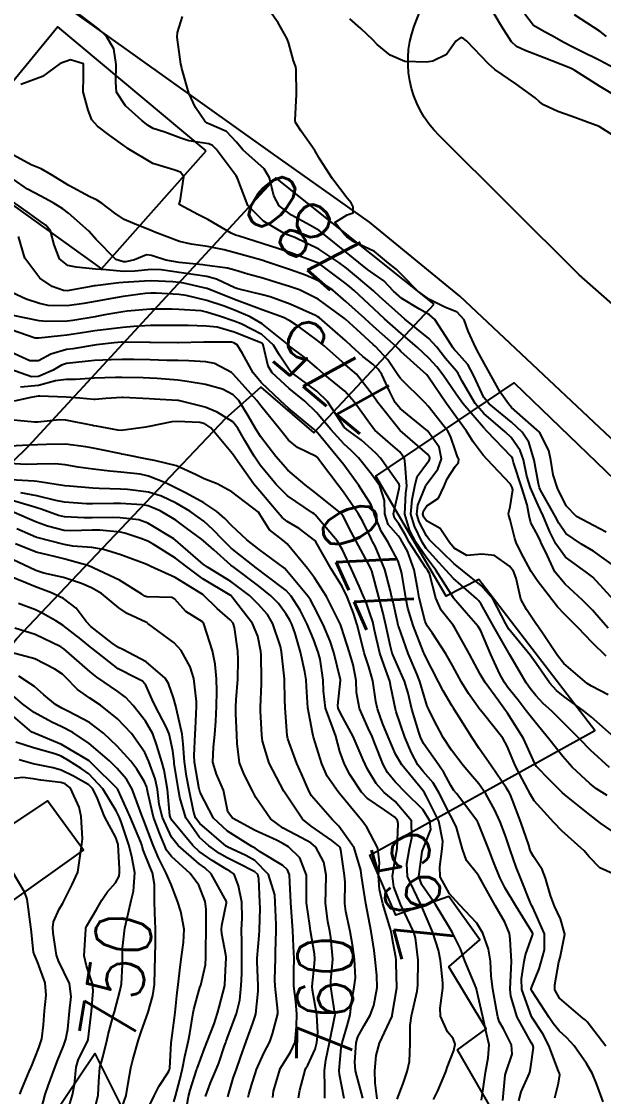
# Model space of a CAD drawing. Header units: metres. Extents: x 318500 to 325275, y 7408834 to 7428799.
# Drawn here: x 323693.2 to 323735, y 7419599.3 to 7419676.5 of the extents above; entities that cross this region are included whole.
import ezdxf
from ezdxf.enums import TextEntityAlignment as Align

# ---------------------------------------------------------------- set-up
doc = ezdxf.new("R2010")
doc.units = ezdxf.units.M
doc.header["$MEASUREMENT"] = 0
for name, color, linetype in [('Cotas', 45, 'Continuous'), ('Curvas de Nivel 1m', 11, 'Continuous'), ('Curvas de Nivel 5m', 15, 'Continuous'), ('Edificações', 30, 'Continuous'), ('Vias Primárias', 230, 'Continuous')]:
    doc.layers.add(name, color=color, linetype=linetype)
doc.styles.add('Style-STANDARD', font='STANDARD.shx')

msp = doc.modelspace()

# ---------------------------------------------------------------- linework, layer by layer
at = {"layer": 'Curvas de Nivel 1m', "flags": 128}
for points, elevation in [([(323735.792, 7419637.381), (323734.253, 7419638.471), (323733.394, 7419638.969), (323732.268, 7419639.754), (323731.776, 7419640.488), (323731.519, 7419640.991), (323730.468, 7419642.847), (323730.391, 7419643.009), (323730.314, 7419643.307), (323729.997, 7419645.015), (323729.631, 7419646.299), (323729.15, 7419647.028), (323728.37, 7419647.737), (323726.764, 7419649.056), (323726.397, 7419649.512), (323725.678, 7419651.071), (323725.234, 7419651.884), (323724.437, 7419652.772), (323724.282, 7419652.936), (323724.16, 7419653.094), (323723.658, 7419653.896), (323722.877, 7419655.114), (323722.475, 7419655.445), (323721.768, 7419655.839), (323720.492, 7419656.606), (323719.899, 7419657.149), (323719.218, 7419657.871), (323718.512, 7419658.353), (323718.026, 7419658.688), (323717.423, 7419659.186), (323716.531, 7419659.907), (323714.927, 7419661.216), (323714.554, 7419661.505), (323713.905, 7419661.884), (323712.57, 7419662.602), (323711.693, 7419663.263), (323711.302, 7419663.984), (323711.001, 7419665.274), (323710.61, 7419665.924), (323709.071, 7419667.296), (323708.635, 7419667.827), (323707.922, 7419668.59), (323706.648, 7419669.159), (323706.519, 7419669.202), (323706.351, 7419669.334), (323705.68, 7419670.33), (323705.209, 7419671.352), (323704.706, 7419673.121), (323704.648, 7419673.361), (323704.633, 7419673.439), (323704.373, 7419675.364), (323704.387, 7419675.712), (323704.752, 7419676.847)], 781), ([(323735.165, 7419639.842), (323734.273, 7419640.307), (323733.05, 7419640.972), (323732.291, 7419641.726), (323731.667, 7419642.99), (323731.375, 7419643.944), (323731.204, 7419644.997), (323731.056, 7419645.708), (323730.382, 7419647.01), (323730.36, 7419647.035), (323730.197, 7419647.178), (323728.386, 7419648.799), (323728.152, 7419649.042), (323727.563, 7419649.888), (323726.907, 7419651.055), (323726.429, 7419651.927), (323726.038, 7419652.668), (323725.817, 7419653.069), (323725.275, 7419654.26), (323724.968, 7419655.083), (323724.478, 7419655.633), (323723.593, 7419655.993), (323722.491, 7419656.539), (323721.644, 7419657.129), (323720.512, 7419658.32), (323720.088, 7419658.719), (323719.534, 7419659.155), (323718.532, 7419659.992), (323717.049, 7419660.686), (323716.548, 7419661.038), (323716.375, 7419661.202), (323715.694, 7419662.078), (323716.571, 7419662.63), (323716.996, 7419662.771), (323717.015, 7419663.193), (323716.862, 7419663.475), (323716.586, 7419663.822), (323715.53, 7419665.211), (323714.621, 7419666.623), (323714.245, 7419667.226), (323713.263, 7419668.629), (323712.871, 7419669.247), (323712.83, 7419669.416), (323712.93, 7419671.246), (323712.919, 7419673.035), (323712.882, 7419673.247), (323712.833, 7419673.369), (323712.714, 7419673.667), (323712.389, 7419674.917), (323712.27, 7419675.257), (323711.61, 7419676.404), (323711.005, 7419677.276)], 782), ([(323736.197, 7419670.937), (323734.693, 7419671.848), (323732.928, 7419672.978), (323732.712, 7419673.102), (323732.5, 7419673.196), (323730.723, 7419673.9), (323729.354, 7419674.408), (323728.735, 7419674.698), (323728.363, 7419675.044), (323727.646, 7419676.156), (323727.141, 7419677.056)], 784), ([(323735.206, 7419675.415), (323734.748, 7419675.777), (323732.909, 7419676.979)], 786), ([(323736.642, 7419667.718), (323734.66, 7419668.96), (323732.667, 7419669.707), (323731.702, 7419670.026), (323730.675, 7419670.511), (323730.394, 7419670.731), (323730.068, 7419671.019), (323728.695, 7419672.02), (323727.175, 7419673.055), (323726.716, 7419673.46), (323725.171, 7419675.084), (323724.932, 7419675.278), (323724.743, 7419675.342), (323724.377, 7419675.095), (323723.703, 7419674.127), (323722.718, 7419673.647), (323722.267, 7419673.574), (323720.717, 7419673.625), (323719.653, 7419674.086), (323718.735, 7419674.841), (323718.42, 7419675.175), (323717.565, 7419676.005), (323716.755, 7419676.686)], 783), ([(323735.306, 7419632.943), (323734.779, 7419633.544), (323734.193, 7419634.25), (323733.475, 7419634.967), (323732.217, 7419636.093), (323731.494, 7419636.991), (323730.807, 7419638.447), (323730.535, 7419639.006), (323730.447, 7419639.193), (323730.266, 7419639.59), (323729.761, 7419640.504), (323729.641, 7419641.02), (323729.509, 7419641.804), (323729.119, 7419643.028), (323728.523, 7419644.851), (323728.476, 7419645.038), (323728.442, 7419645.139), (323728.342, 7419645.275), (323726.631, 7419647.057), (323726.364, 7419647.341), (323724.877, 7419649.083), (323724.4, 7419649.751), (323723.478, 7419651.104), (323723.01, 7419651.696), (323722.432, 7419652.341), (323721.591, 7419653.128), (323720.455, 7419654.107), (323719.258, 7419655.158), (323718.481, 7419655.877), (323717.069, 7419657.191), (323716.763, 7419657.456), (323716.505, 7419657.666), (323714.772, 7419658.963), (323714.519, 7419659.144), (323714.466, 7419659.168), (323714.324, 7419659.223), (323712.529, 7419659.879), (323711.604, 7419660.193), (323710.539, 7419660.538), (323708.741, 7419661.104), (323708.548, 7419661.166), (323708.243, 7419661.305), (323706.564, 7419662.283), (323705.861, 7419662.632), (323704.57, 7419663.334), (323704.542, 7419663.36), (323704.519, 7419663.413), (323704.574, 7419663.597), (323704.844, 7419665.356), (323704.605, 7419665.675), (323704.13, 7419665.842), (323702.614, 7419666.303), (323700.779, 7419667.408), (323700.694, 7419667.472), (323700.631, 7419667.516), (323699.523, 7419668.311), (323698.645, 7419668.989), (323698.242, 7419669.444), (323697.977, 7419670.13), (323697.623, 7419671.451), (323697.639, 7419672.507), (323697.641, 7419673.451), (323696.713, 7419673.753), (323695.968, 7419673.471), (323694.696, 7419672.539), (323693.148, 7419671.974)], 779), ([(323735.17, 7419630.945), (323734.164, 7419631.907), (323733.152, 7419632.97), (323732.19, 7419633.96), (323731.689, 7419634.482), (323731.27, 7419634.994), (323730.22, 7419636.364), (323729.794, 7419637.017), (323729.238, 7419638.032), (323728.744, 7419639.033), (323728.615, 7419639.386), (323728.277, 7419640.721), (323728.184, 7419641.041), (323728.153, 7419641.17), (323728.289, 7419641.661), (323728.46, 7419642.885), (323728.429, 7419643.038), (323728.313, 7419643.272), (323726.624, 7419645.057), (323726.343, 7419645.358), (323725.614, 7419646.333), (323725.141, 7419647.078), (323724.376, 7419648.152), (323723.677, 7419649.101), (323722.418, 7419650.963), (323722.285, 7419651.121), (323720.437, 7419652.798), (323720.274, 7419652.978), (323720.118, 7419653.145), (323718.462, 7419654.61), (323717.832, 7419655.18), (323716.488, 7419656.409), (323715.536, 7419657.21), (323714.507, 7419657.886), (323713.575, 7419658.298), (323712.514, 7419658.674), (323712.084, 7419658.825), (323710.712, 7419659.277), (323710.521, 7419659.342), (323710.439, 7419659.364), (323708.529, 7419659.891), (323707.735, 7419660.109), (323706.535, 7419660.352), (323705.365, 7419660.52), (323704.54, 7419660.711), (323702.772, 7419661.378), (323702.551, 7419661.481), (323701.175, 7419662.02), (323700.559, 7419662.284), (323699.883, 7419662.74), (323698.971, 7419663.434), (323698.574, 7419663.691), (323698.103, 7419663.919), (323696.589, 7419664.714), (323695.341, 7419665.479), (323694.606, 7419665.918), (323693.892, 7419666.22), (323692.621, 7419666.91)], 778), ([(323735.328, 7419628.157), (323734.118, 7419628.78), (323733.819, 7419628.963), (323732.142, 7419630.418), (323731.672, 7419630.987), (323730.62, 7419632.556), (323730.322, 7419633.008), (323730.261, 7419633.089), (323730.182, 7419633.204), (323729.458, 7419634.286), (323729.039, 7419635.027), (323728.715, 7419636.54), (323728.508, 7419637.036), (323728.235, 7419637.387), (323727.144, 7419638.154), (323726.248, 7419638.259), (323725.162, 7419638.161), (323724.254, 7419638.68), (323723.912, 7419639.095), (323723.258, 7419640.093), (323722.275, 7419640.661), (323722.077, 7419640.921), (323722.017, 7419641.123), (323722.045, 7419641.361), (323722.289, 7419641.717), (323723.124, 7419642.281), (323723.519, 7419643.102), (323723.758, 7419643.659), (323724.332, 7419644.544), (323724.577, 7419644.846), (323724.582, 7419645.086), (323724.507, 7419645.253), (323724.346, 7419645.677), (323723.995, 7419646.734), (323723.799, 7419647.098), (323722.387, 7419648.891), (323722.178, 7419649.122), (323720.416, 7419650.868), (323720.223, 7419651.143), (323719.495, 7419652.219), (323718.601, 7419653.168), (323718.442, 7419653.317), (323717.263, 7419654.382), (323716.468, 7419655.095), (323716.348, 7419655.201), (323714.49, 7419656.574), (323713.14, 7419657.24), (323712.658, 7419657.404), (323712.502, 7419657.453), (323711.126, 7419657.89), (323710.508, 7419658.076), (323709.453, 7419658.348), (323708.513, 7419658.64), (323707.986, 7419658.779), (323706.517, 7419658.991), (323706.203, 7419659.02), (323704.518, 7419659.186), (323703.556, 7419659.37), (323702.525, 7419659.709), (323702.172, 7419659.739), (323701.296, 7419659.398), (323700.67, 7419659.255), (323700.518, 7419659.256), (323699.967, 7419659.418), (323698.541, 7419660.859), (323698.024, 7419661.445), (323696.563, 7419662.75), (323696.15, 7419663.05), (323695.455, 7419663.477), (323694.577, 7419663.959), (323693.618, 7419664.471), (323692.595, 7419665.168)], 777), ([(323735.957, 7419624.932), (323734.094, 7419626.571), (323733.613, 7419626.965), (323732.111, 7419628.071), (323731.608, 7419628.481), (323731.138, 7419628.995), (323730.141, 7419630.416), (323729.705, 7419631.017), (323728.178, 7419632.883), (323728.076, 7419633.041), (323727.964, 7419633.26), (323727.027, 7419635.052), (323726.214, 7419635.996), (323724.857, 7419637.081), (323724.237, 7419637.578), (323722.646, 7419639.114), (323722.453, 7419639.308), (323722.264, 7419639.569), (323721.738, 7419640.589), (323721.577, 7419641.127), (323721.649, 7419641.767), (323722.191, 7419643.121), (323722.229, 7419643.203), (323722.313, 7419643.337), (323723.087, 7419644.35), (323723.353, 7419645.105), (323723.177, 7419645.937), (323722.36, 7419647.1), (323722.337, 7419647.12), (323720.384, 7419648.718), (323720.027, 7419649.145), (323719.641, 7419649.912), (323719.058, 7419651.16), (323718.808, 7419651.548), (323718.427, 7419651.902), (323717.703, 7419652.451), (323716.881, 7419653.193), (323716.446, 7419653.6), (323714.59, 7419655.219), (323714.471, 7419655.305), (323714.302, 7419655.393), (323712.484, 7419656.202), (323711.041, 7419656.722), (323710.494, 7419656.876), (323708.721, 7419657.298), (323708.501, 7419657.384), (323707.193, 7419658.006), (323706.509, 7419658.192), (323705.512, 7419658.347), (323704.511, 7419658.488), (323703.211, 7419658.675), (323702.51, 7419658.699), (323701.337, 7419658.568), (323700.507, 7419658.553), (323699.275, 7419658.662), (323698.509, 7419658.73), (323697.111, 7419658.854), (323696.513, 7419658.983), (323695.914, 7419659.469), (323695.546, 7419660.463), (323695.283, 7419661.479), (323694.937, 7419661.867), (323694.556, 7419662.135), (323693.767, 7419662.707), (323692.619, 7419663.519)], 776), ([(323735.249, 7419620.942), (323734.489, 7419621.418), (323734.028, 7419621.766), (323732.74, 7419622.973), (323732.051, 7419623.738), (323731.054, 7419624.995), (323730.088, 7419626.177), (323729.437, 7419627.02), (323728.858, 7419627.779), (323728.116, 7419628.679), (323727.862, 7419629.043), (323727.539, 7419629.636), (323726.898, 7419631.053), (323726.175, 7419632.759), (323725.989, 7419633.063), (323725.14, 7419634.026), (323724.213, 7419635.09), (323724.2, 7419635.113), (323722.942, 7419637.109), (323722.244, 7419638.032), (323721.506, 7419639.128), (323721.076, 7419639.94), (323720.705, 7419641.136), (323720.796, 7419642.641), (323720.849, 7419643.135), (323720.748, 7419644.721), (323720.691, 7419645.136), (323720.345, 7419645.604), (323719.518, 7419646.319), (323718.573, 7419647.167), (323718.364, 7419647.407), (323717.087, 7419649.19), (323716.401, 7419649.957), (323714.877, 7419651.215), (323714.424, 7419651.608), (323713.56, 7419652.362), (323712.439, 7419653.19), (323712.411, 7419653.222), (323712.389, 7419653.251), (323710.463, 7419654.797), (323709.616, 7419655.289), (323708.477, 7419655.771), (323707.732, 7419656.061), (323706.487, 7419656.466), (323705.014, 7419656.83), (323704.493, 7419656.903), (323702.858, 7419657.004), (323702.486, 7419657.007), (323702.07, 7419656.97), (323700.483, 7419656.746), (323699.67, 7419656.611), (323698.48, 7419656.402), (323697.672, 7419656.254), (323696.476, 7419656.097), (323695.112, 7419656.117), (323694.478, 7419656.253), (323693.536, 7419656.56), (323692.485, 7419657.041)], 774), ([(323735.978, 7419618.112), (323734.777, 7419618.948), (323733.999, 7419619.552), (323732.198, 7419620.978), (323732.022, 7419621.142), (323731.102, 7419622.065), (323730.176, 7419623.008), (323730.043, 7419623.242), (323729.244, 7419625.022), (323728.097, 7419626.84), (323727.948, 7419627.042), (323727.459, 7419627.694), (323726.48, 7419629.056), (323726.129, 7419629.634), (323725.349, 7419631.072), (323724.295, 7419632.971), (323724.23, 7419633.089), (323724.208, 7419633.117), (323724.181, 7419633.15), (323723.32, 7419634.232), (323722.932, 7419635.109), (323722.483, 7419636.859), (323722.343, 7419637.118), (323722.232, 7419637.283), (323721.03, 7419639.132), (323720.754, 7419639.625), (323720.273, 7419640.438), (323719.978, 7419640.845), (323719.912, 7419641.146), (323720.308, 7419642.978), (323720.339, 7419643.11), (323720.341, 7419643.14), (323720.312, 7419643.249), (323718.976, 7419645.16), (323718.664, 7419645.486), (323718.346, 7419645.784), (323717.605, 7419646.433), (323716.541, 7419647.197), (323716.363, 7419647.383), (323715.165, 7419649.212), (323714.401, 7419649.951), (323712.659, 7419651.246), (323712.524, 7419651.352), (323712.422, 7419651.456), (323711.713, 7419652.541), (323711.278, 7419653.267), (323710.451, 7419654.035), (323708.957, 7419654.8), (323708.465, 7419654.991), (323707.486, 7419655.315), (323706.475, 7419655.641), (323706.094, 7419655.718), (323704.477, 7419655.829), (323703.993, 7419655.847), (323702.475, 7419655.839), (323700.776, 7419655.708), (323700.473, 7419655.664), (323699.175, 7419655.429), (323698.582, 7419655.324), (323698.468, 7419655.304), (323696.886, 7419655.033), (323696.463, 7419654.99), (323694.985, 7419654.96), (323694.463, 7419654.998), (323692.59, 7419655.397)], 773), ([(323735.943, 7419615.2), (323734.728, 7419615.729), (323733.956, 7419616.526), (323733.586, 7419616.964), (323731.981, 7419618.409), (323731.42, 7419618.989), (323730.013, 7419620.555), (323729.734, 7419621.014), (323729.134, 7419622.126), (323728.671, 7419623.031), (323728.061, 7419624.469), (323727.742, 7419625.043), (323726.364, 7419626.789), (323726.139, 7419627.06), (323726.101, 7419627.112), (323725.291, 7419628.252), (323724.775, 7419629.08), (323724.138, 7419630.266), (323723.664, 7419631.097), (323722.67, 7419632.616), (323722.324, 7419633.118), (323722.268, 7419633.206), (323722.183, 7419633.436), (323721.749, 7419635.125), (323721.639, 7419635.695), (323721.38, 7419637.129), (323720.903, 7419638.48), (323720.534, 7419639.137), (323720.438, 7419639.314), (323720.264, 7419639.561), (323719.516, 7419640.395), (323719.282, 7419641.155), (323719.257, 7419642.118), (323718.91, 7419643.161), (323718.322, 7419643.992), (323717.377, 7419645.184), (323716.855, 7419645.702), (323716.35, 7419646.155), (323715.394, 7419647.21), (323714.378, 7419648.417), (323713.533, 7419649.233), (323712.404, 7419650.163), (323711.183, 7419651.269), (323710.9, 7419651.748), (323710.536, 7419653.279), (323710.442, 7419653.395), (323710.213, 7419653.513), (323708.453, 7419654.189), (323707.234, 7419654.543), (323706.46, 7419654.634), (323705.147, 7419654.663), (323704.46, 7419654.67), (323703.147, 7419654.686), (323702.459, 7419654.669), (323701.262, 7419654.594), (323700.457, 7419654.533), (323699.462, 7419654.418), (323698.453, 7419654.288), (323697.724, 7419654.175), (323696.448, 7419653.987), (323695.982, 7419653.931), (323694.444, 7419653.758), (323694.173, 7419653.765), (323692.453, 7419654.368)], 772), ([(323735.158, 7419602.936), (323733.797, 7419604.694), (323733.667, 7419604.82), (323733.49, 7419604.955), (323731.821, 7419606.376), (323731.498, 7419606.985), (323731.489, 7419607.331), (323731.779, 7419608.981), (323731.863, 7419609.305), (323732.203, 7419610.975), (323731.897, 7419612.083), (323731.452, 7419612.987), (323731.169, 7419613.744), (323730.827, 7419614.997), (323730.576, 7419615.631), (323729.955, 7419616.55), (323729.79, 7419616.844), (323729.727, 7419617.013), (323729.614, 7419617.367), (323729.038, 7419619.024), (323728.453, 7419620.593), (323728.276, 7419621.036), (323728.19, 7419621.206), (323728.024, 7419621.469), (323726.933, 7419623.051), (323726.059, 7419624.31), (323725.543, 7419625.068), (323724.619, 7419626.556), (323724.282, 7419627.087), (323724.21, 7419627.197), (323724.103, 7419627.356), (323723.465, 7419628.451), (323723.137, 7419629.105), (323722.148, 7419631.006), (323722.094, 7419631.121), (323722.053, 7419631.219), (323721.32, 7419633.129), (323720.942, 7419634.383), (323720.779, 7419635.134), (323720.497, 7419636.867), (323720.437, 7419637.138), (323720.239, 7419637.767), (323719.496, 7419639.151), (323719.009, 7419639.9), (323718.514, 7419641.166), (323718.471, 7419641.356), (323718.289, 7419641.799), (323717.411, 7419643.183), (323716.332, 7419644.66), (323715.9, 7419645.204), (323714.359, 7419647.079), (323714.286, 7419647.148), (323714.182, 7419647.223), (323712.382, 7419648.707), (323711.783, 7419649.259), (323710.409, 7419650.578), (323709.826, 7419651.286), (323709.066, 7419652.662), (323708.687, 7419653.298), (323708.442, 7419653.441), (323708.263, 7419653.483), (323706.442, 7419653.485), (323706.294, 7419653.48), (323704.441, 7419653.422), (323704.38, 7419653.422), (323702.441, 7419653.452), (323702.373, 7419653.449), (323700.441, 7419653.478), (323700.373, 7419653.479), (323699.833, 7419653.419), (323698.582, 7419653.294), (323698.437, 7419653.271), (323696.88, 7419653.009), (323696.432, 7419652.94), (323695.293, 7419652.611), (323694.42, 7419652.149), (323693.783, 7419652.136), (323692.429, 7419652.765)], 771), ([(323731.476, 7419599.231), (323731.739, 7419600.278), (323731.852, 7419600.874), (323731.821, 7419600.979), (323731.753, 7419601.154), (323731.062, 7419602.991), (323730.615, 7419603.824), (323729.826, 7419605.01), (323729.801, 7419605.062), (323729.119, 7419607.017), (323729.086, 7419607.773), (323729.294, 7419609.016), (323729.388, 7419609.491), (323729.879, 7419610.909), (323729.898, 7419611.01), (323729.881, 7419611.068), (323728.676, 7419613.022), (323727.929, 7419614.288), (323727.547, 7419615.036), (323727.086, 7419616.183), (323726.751, 7419617.052), (323725.989, 7419618.983), (323725.944, 7419619.061), (323725.825, 7419619.23), (323724.419, 7419621.084), (323724.237, 7419621.301), (323724.026, 7419621.641), (323723.512, 7419622.575), (323723.147, 7419623.103), (323722.063, 7419624.675), (323721.842, 7419625.122), (323721.712, 7419625.487), (323721.227, 7419627.129), (323720.959, 7419628.284), (323720.703, 7419629.134), (323720.139, 7419630.386), (323719.817, 7419631.145), (323719.686, 7419631.619), (323719.357, 7419633.152), (323719.13, 7419634.097), (323718.844, 7419635.16), (323718.343, 7419637.054), (323718.304, 7419637.169), (323718.232, 7419637.336), (323717.225, 7419639.186), (323716.895, 7419639.819), (323716.278, 7419640.992), (323716.114, 7419641.202), (323714.302, 7419642.666), (323713.562, 7419643.231), (323712.326, 7419644.288), (323711.462, 7419645.263), (323710.972, 7419645.897), (323710.354, 7419646.714), (323709.984, 7419647.284), (323709.467, 7419648.196), (323708.796, 7419649.296), (323708.396, 7419649.704), (323707.622, 7419650.092), (323706.406, 7419650.428), (323705.096, 7419650.663), (323704.411, 7419650.75), (323702.925, 7419650.862), (323702.413, 7419650.889), (323701.937, 7419650.911), (323700.405, 7419650.944), (323699.933, 7419650.945), (323698.405, 7419650.898), (323697.058, 7419650.799), (323696.403, 7419650.798), (323695.627, 7419650.696), (323694.399, 7419650.377), (323693.129, 7419650.241)], 769), ([(323728.912, 7419599.018), (323729.079, 7419599.667), (323729.678, 7419601.011), (323729.695, 7419601.066), (323729.757, 7419601.476), (323729.943, 7419602.842), (323729.906, 7419603.008), (323729.863, 7419603.091), (323729.782, 7419603.21), (323728.793, 7419605.02), (323728.331, 7419606.517), (323728.273, 7419607.026), (323728.348, 7419608.53), (323728.371, 7419609.025), (323728.291, 7419610.611), (323728.238, 7419611.026), (323727.892, 7419611.849), (323727.191, 7419613.041), (323726.233, 7419614.758), (323726.068, 7419615.058), (323726.023, 7419615.141), (323725.942, 7419615.28), (323725.143, 7419616.263), (323724.86, 7419617.076), (323724.434, 7419618.632), (323724.222, 7419619.087), (323723.996, 7419619.496), (323723.191, 7419621.102), (323722.758, 7419621.84), (323722.035, 7419622.646), (323721.651, 7419623.124), (323721.195, 7419623.987), (323720.725, 7419625.133), (323720.097, 7419626.947), (323720.047, 7419627.141), (323719.714, 7419628.744), (323719.628, 7419629.147), (323719.35, 7419629.933), (323718.916, 7419631.159), (323718.544, 7419632.795), (323718.472, 7419633.166), (323718.414, 7419633.398), (323718.189, 7419634.106), (323717.905, 7419634.882), (323717.781, 7419635.176), (323717.439, 7419635.954), (323716.897, 7419637.19), (323716.251, 7419638.571), (323715.845, 7419639.204), (323714.279, 7419641.082), (323714.203, 7419641.145), (323714.076, 7419641.223), (323712.298, 7419642.456), (323711.476, 7419643.263), (323710.331, 7419644.647), (323709.886, 7419645.285), (323709.228, 7419646.415), (323708.728, 7419647.296), (323708.367, 7419647.747), (323707.237, 7419648.457), (323706.382, 7419648.812), (323704.455, 7419649.293), (323704.389, 7419649.301), (323702.733, 7419649.377), (323702.39, 7419649.399), (323700.489, 7419649.506), (323700.391, 7419649.508), (323699.247, 7419649.427), (323698.471, 7419649.356), (323698.389, 7419649.362), (323697.374, 7419649.45), (323696.391, 7419649.521), (323694.504, 7419649.601), (323694.391, 7419649.591), (323693.855, 7419649.498), (323692.654, 7419649.248)], 768), ([(323727.754, 7419599.03), (323727.921, 7419600.854), (323727.961, 7419601.028), (323728.422, 7419602.371), (323728.385, 7419603.024), (323727.791, 7419604.18), (323727.482, 7419604.72), (323727.39, 7419605.036), (323727.301, 7419605.544), (323727.037, 7419607.042), (323726.914, 7419607.974), (323726.869, 7419609.045), (323726.724, 7419609.902), (323726.314, 7419611.053), (323725.891, 7419611.764), (323724.65, 7419613.079), (323723.922, 7419613.868), (323723.255, 7419615.097), (323723.225, 7419615.819), (323723.399, 7419617.096), (323723.435, 7419617.628), (323723.146, 7419619.098), (323722.263, 7419620.87), (323722.124, 7419621.118), (323722.087, 7419621.185), (323722.021, 7419621.262), (323720.494, 7419623.135), (323720.051, 7419623.892), (323719.511, 7419625.148), (323719.109, 7419626.13), (323718.742, 7419627.16), (323718.633, 7419627.69), (323718.407, 7419629.166), (323718.135, 7419630.176), (323717.804, 7419631.175), (323717.668, 7419631.667), (323717.291, 7419633.183), (323717.024, 7419634.023), (323716.575, 7419635.194), (323716.211, 7419635.931), (323715.435, 7419637.208), (323714.331, 7419639.147), (323714.288, 7419639.22), (323714.26, 7419639.251), (323713.137, 7419640.106), (323712.274, 7419640.613), (323711.905, 7419640.884), (323711.591, 7419641.26), (323710.303, 7419642.782), (323709.881, 7419643.284), (323708.728, 7419644.902), (323708.461, 7419645.299), (323708.342, 7419645.462), (323707.496, 7419646.457), (323706.781, 7419647.324), (323706.364, 7419647.615), (323705.989, 7419647.712), (323704.366, 7419647.776), (323703.979, 7419647.751), (323702.361, 7419647.424), (323702.323, 7419647.418), (323702.126, 7419647.384), (323700.357, 7419647.148), (323700.104, 7419647.161), (323698.579, 7419647.437), (323698.361, 7419647.475), (323698.315, 7419647.486), (323696.366, 7419647.877), (323695.93, 7419647.903), (323694.364, 7419647.733), (323694.125, 7419647.733), (323692.366, 7419647.914)], 767), ([(323726.216, 7419599.053), (323726.418, 7419600.372), (323726.51, 7419601.049), (323726.702, 7419602.11), (323726.769, 7419603.045), (323726.587, 7419603.847), (323726.306, 7419605.052), (323725.858, 7419607.031), (323725.853, 7419607.06), (323725.831, 7419607.12), (323725.033, 7419609.072), (323724.714, 7419609.923), (323724.149, 7419611.086), (323723.887, 7419611.525), (323722.913, 7419613.1), (323721.931, 7419614.511), (323721.731, 7419615.113), (323721.958, 7419616.902), (323722.005, 7419617.064), (323722.024, 7419617.109), (323722.587, 7419618.498), (323722.512, 7419619.105), (323722.002, 7419619.923), (323720.796, 7419621.132), (323720.028, 7419621.914), (323719.479, 7419622.593), (323719.162, 7419623.153), (323718.563, 7419624.662), (323718.358, 7419625.166), (323718.079, 7419625.76), (323717.45, 7419627.18), (323717.251, 7419628.323), (323717.216, 7419629.184), (323717.015, 7419630.309), (323716.754, 7419631.191), (323716.177, 7419633), (323716.102, 7419633.201), (323716.033, 7419633.35), (323715.097, 7419635.211), (323714.22, 7419636.571), (323713.718, 7419637.228), (323712.256, 7419639.007), (323711.953, 7419639.255), (323711.008, 7419640.01), (323710.279, 7419641.149), (323710.198, 7419641.281), (323708.302, 7419642.74), (323707.24, 7419643.316), (323706.315, 7419643.658), (323705.676, 7419643.983), (323704.329, 7419644.596), (323702.734, 7419644.976), (323702.335, 7419645.051), (323700.568, 7419645.407), (323700.373, 7419645.442), (323700.34, 7419645.451), (323698.7, 7419645.791), (323698.344, 7419645.864), (323697.82, 7419645.97), (323696.347, 7419646.165), (323694.979, 7419646.12), (323694.339, 7419646.098), (323693.743, 7419646.095), (323692.337, 7419646.012)], 766), ([(323720.158, 7419599.133), (323720.606, 7419600.258), (323720.885, 7419601.123), (323721.045, 7419601.837), (323721.098, 7419603.12), (323721.099, 7419604.426), (323721.201, 7419605.119), (323721.593, 7419606.88), (323721.621, 7419607.113), (323721.639, 7419607.307), (323721.675, 7419609.113), (323721.485, 7419610.725), (323721.361, 7419611.118), (323720.887, 7419612.133), (323720.401, 7419613.133), (323719.929, 7419614.385), (323719.831, 7419615.142), (323719.948, 7419615.924), (323720.155, 7419617.137), (323720.23, 7419618.893), (323720.188, 7419619.137), (323719.993, 7419619.368), (323719.272, 7419619.88), (323718.014, 7419620.754), (323717.615, 7419621.174), (323716.777, 7419622.439), (323716.378, 7419623.187), (323716.054, 7419624.098), (323715.753, 7419625.195), (323715.558, 7419625.718), (323715.025, 7419627.211), (323714.873, 7419628.452), (323714.853, 7419629.213), (323714.629, 7419630.728), (323714.497, 7419631.217), (323714.164, 7419632.156), (323713.707, 7419633.227), (323713.191, 7419634.236), (323712.563, 7419635.245), (323712.206, 7419635.64), (323710.744, 7419636.75), (323710.228, 7419637.131), (323710.03, 7419637.282), (323708.251, 7419638.695), (323707.611, 7419639.31), (323706.961, 7419640.014), (323706.273, 7419640.62), (323705.865, 7419640.925), (323705.279, 7419641.345), (323704.288, 7419641.924), (323703.252, 7419642.414), (323702.3, 7419642.714), (323700.812, 7419642.893), (323700.303, 7419642.916), (323698.769, 7419642.967), (323698.303, 7419642.985), (323696.626, 7419643.136), (323696.306, 7419643.174), (323694.323, 7419643.477), (323694.104, 7419643.492), (323692.395, 7419643.593)], 764), ([(323717.689, 7419599.202), (323717.181, 7419601.176), (323717.135, 7419601.801), (323717.223, 7419603.176), (323717.339, 7419603.619), (323717.793, 7419604.423), (323718.226, 7419605.164), (323718.498, 7419605.847), (323718.726, 7419607.157), (323718.707, 7419608.021), (323718.584, 7419609.159), (323718.505, 7419609.799), (323718.29, 7419611.164), (323717.91, 7419613.17), (323717.602, 7419615.173), (323717.551, 7419615.567), (323717.087, 7419617.179), (323715.983, 7419618.722), (323715.525, 7419619.197), (323714.015, 7419620.918), (323713.837, 7419621.223), (323713.29, 7419622.489), (323712.972, 7419623.236), (323712.312, 7419625), (323712.26, 7419625.247), (323712.121, 7419627.229), (323712.118, 7419627.25), (323712.117, 7419627.267), (323712.105, 7419627.788), (323712.071, 7419629.25), (323712.067, 7419629.304), (323711.855, 7419631.254), (323711.781, 7419631.63), (323711.241, 7419633.264), (323710.843, 7419633.927), (323710.194, 7419634.674), (323709.557, 7419635.286), (323708.215, 7419636.297), (323706.553, 7419637.325), (323706.233, 7419637.549), (323704.809, 7419638.794), (323704.259, 7419639.268), (323704.14, 7419639.361), (323702.271, 7419640.495), (323701.609, 7419640.725), (323700.275, 7419640.878), (323699.758, 7419640.898), (323698.274, 7419640.865), (323697.683, 7419640.855), (323696.275, 7419640.934), (323695.839, 7419641.03), (323694.601, 7419641.485), (323694.281, 7419641.589), (323694.149, 7419641.625), (323692.29, 7419642.172)], 762), ([(323718.728, 7419599.155), (323718.591, 7419600.304), (323718.557, 7419601.158), (323718.66, 7419602.263), (323718.887, 7419603.153), (323719.8, 7419605.104), (323719.814, 7419605.14), (323719.816, 7419605.155), (323720.148, 7419607.135), (323720.105, 7419608.888), (323720.084, 7419609.137), (323720.06, 7419609.335), (323719.872, 7419610.33), (323719.757, 7419611.02), (323719.734, 7419611.142), (323719.685, 7419611.341), (323719.141, 7419613.152), (323718.903, 7419614.177), (323718.828, 7419615.157), (323718.895, 7419616.102), (323718.765, 7419617.158), (323717.982, 7419618.662), (323717.611, 7419619.174), (323716.018, 7419621.086), (323715.933, 7419621.191), (323715.14, 7419622.312), (323714.751, 7419623.209), (323714.159, 7419625.128), (323714.135, 7419625.219), (323714.074, 7419625.459), (323713.75, 7419627.225), (323713.644, 7419628.756), (323713.624, 7419629.227), (323713.546, 7419629.811), (323713.225, 7419631.234), (323712.841, 7419632.569), (323712.59, 7419633.244), (323712.451, 7419633.514), (323712.187, 7419633.95), (323711.642, 7419634.706), (323711.098, 7419635.267), (323710.21, 7419635.979), (323708.455, 7419637.298), (323708.233, 7419637.48), (323706.996, 7419638.572), (323706.258, 7419639.213), (323706.109, 7419639.332), (323705.045, 7419640.126), (323704.273, 7419640.691), (323703.151, 7419641.371), (323702.285, 7419641.728), (323701.864, 7419641.809), (323700.287, 7419641.895), (323699.803, 7419641.902), (323698.286, 7419641.861), (323697.861, 7419641.869), (323696.288, 7419641.987), (323695.65, 7419642.109), (323694.294, 7419642.453), (323693.131, 7419642.668)], 763), ([(323716.351, 7419599.184), (323716.019, 7419600.914), (323715.996, 7419601.188), (323716.141, 7419602.82), (323716.205, 7419603.186), (323716.577, 7419604.398), (323716.798, 7419605.18), (323716.891, 7419606.103), (323717.066, 7419607.178), (323717.166, 7419607.851), (323717.11, 7419609.177), (323716.983, 7419610.065), (323716.78, 7419611.181), (323716.47, 7419612.616), (323716.399, 7419613.185), (323716.425, 7419614.692), (323716.387, 7419615.186), (323716.108, 7419617.039), (323716.061, 7419617.189), (323715.962, 7419617.315), (323715.471, 7419617.694), (323713.983, 7419618.732), (323713.372, 7419619.229), (323712.02, 7419621.25), (323710.981, 7419623.261), (323710.505, 7419624.824), (323710.444, 7419625.266), (323710.341, 7419627.023), (323710.343, 7419627.268), (323710.427, 7419628.957), (323710.433, 7419629.267), (323710.405, 7419631.017), (323710.375, 7419631.277), (323710.166, 7419632.377), (323709.776, 7419633.284), (323708.318, 7419635.18), (323708.212, 7419635.3), (323708.178, 7419635.322), (323706.218, 7419636.497), (323705.059, 7419637.348), (323704.239, 7419637.976), (323702.649, 7419638.981), (323702.257, 7419639.18), (323701.75, 7419639.388), (323700.62, 7419639.761), (323700.264, 7419639.827), (323698.812, 7419639.971), (323698.265, 7419639.977), (323696.737, 7419639.928), (323696.265, 7419639.966), (323695.057, 7419640.268), (323694.271, 7419640.55), (323693.608, 7419640.831), (323692.279, 7419641.407)], 761), ([(323713.078, 7419599.23), (323713.171, 7419599.785), (323713.553, 7419601.223), (323713.618, 7419601.356), (323713.755, 7419601.572), (323714.268, 7419602.717), (323714.4, 7419603.211), (323714.48, 7419603.903), (323714.388, 7419605.211), (323714.075, 7419606.967), (323714.058, 7419607.217), (323714.231, 7419608.838), (323714.259, 7419609.214), (323714.227, 7419609.578), (323713.949, 7419611.219), (323713.886, 7419611.598), (323713.649, 7419613.224), (323713.645, 7419613.493), (323713.643, 7419615.224), (323713.167, 7419616.447), (323712.353, 7419617.244), (323711.964, 7419617.485), (323711.503, 7419617.719), (323709.977, 7419618.431), (323708.345, 7419619.295), (323707.997, 7419619.773), (323707.688, 7419621.305), (323707.192, 7419622.473), (323706.927, 7419623.317), (323706.965, 7419624.408), (323707.068, 7419625.315), (323707.138, 7419626.26), (323707.184, 7419627.314), (323707.226, 7419628.428), (323707.199, 7419629.314), (323707.089, 7419630.363), (323706.916, 7419631.319), (323706.312, 7419633.194), (323706.256, 7419633.329), (323706.221, 7419633.37), (323706.181, 7419633.398), (323704.981, 7419634.135), (323704.197, 7419635.022), (323703.979, 7419635.143), (323702.198, 7419635.191), (323702.054, 7419635.238), (323701.835, 7419635.385), (323700.215, 7419636.391), (323698.394, 7419637.262), (323698.229, 7419637.335), (323697.957, 7419637.434), (323696.237, 7419637.929), (323695.647, 7419638.061), (323694.244, 7419638.394), (323692.759, 7419638.998)], 759), ([(323711.232, 7419599.255), (323711.284, 7419599.697), (323711.735, 7419601.25), (323711.75, 7419601.282), (323712.502, 7419602.506), (323712.844, 7419603.234), (323712.945, 7419604.386), (323712.959, 7419605.233), (323712.892, 7419606.156), (323712.75, 7419607.236), (323712.74, 7419608.344), (323712.762, 7419609.236), (323712.728, 7419610.097), (323712.677, 7419611.238), (323712.589, 7419612.551), (323712.527, 7419613.241), (323712.465, 7419614.709), (323712.436, 7419615.243), (323712.29, 7419615.591), (323711.946, 7419615.898), (323710.335, 7419616.887), (323709.959, 7419617.155), (323709.884, 7419617.196), (323709.74, 7419617.273), (323707.976, 7419618.373), (323706.988, 7419619.315), (323706.017, 7419621.154), (323705.97, 7419621.331), (323705.957, 7419621.394), (323705.614, 7419623.334), (323705.586, 7419623.796), (323705.661, 7419625.334), (323705.674, 7419625.736), (323705.747, 7419627.334), (323705.751, 7419627.686), (323705.56, 7419629.336), (323705.301, 7419630.17), (323704.666, 7419631.345), (323704.158, 7419631.889), (323702.267, 7419633.29), (323702.18, 7419633.349), (323702.116, 7419633.381), (323700.78, 7419633.995), (323700.19, 7419634.402), (323698.923, 7419635.423), (323698.206, 7419635.838), (323697.506, 7419636.145), (323696.217, 7419636.573), (323694.798, 7419636.904), (323694.224, 7419637.093), (323693.361, 7419637.499), (323692.238, 7419638.023)], 758), ([(323709.47, 7419599.274), (323709.516, 7419599.48), (323709.734, 7419600.206), (323709.981, 7419601.033), (323710.067, 7419601.267), (323710.6, 7419602.429), (323711.01, 7419603.258), (323711.222, 7419603.819), (323711.588, 7419605.252), (323711.598, 7419605.457), (323711.407, 7419607.254), (323711.383, 7419607.708), (323711.419, 7419609.254), (323711.435, 7419609.683), (323711.485, 7419611.254), (323711.479, 7419611.661), (323711.397, 7419613.255), (323711.369, 7419613.805), (323710.927, 7419615.26), (323709.95, 7419616.264), (323709.307, 7419616.634), (323707.96, 7419617.258), (323707.935, 7419617.275), (323707.894, 7419617.301), (323705.984, 7419618.934), (323705.684, 7419619.333), (323705.532, 7419619.8), (323705.232, 7419621.338), (323705.047, 7419622.323), (323704.894, 7419623.341), (323704.794, 7419624.608), (323704.726, 7419625.343), (323704.323, 7419627.121), (323704.266, 7419627.348), (323704.106, 7419627.94), (323703.744, 7419628.983), (323703.503, 7419629.359), (323702.137, 7419630.526), (323700.46, 7419631.405), (323700.152, 7419631.557), (323699.695, 7419631.877), (323698.175, 7419633.076), (323697.838, 7419633.435), (323697.123, 7419634.38), (323696.196, 7419635.067), (323695.939, 7419635.205), (323695.34, 7419635.473), (323694.206, 7419635.92), (323693.509, 7419636.199), (323692.218, 7419636.719)], 757), ([(323708.007, 7419599.296), (323708.389, 7419600.641), (323708.625, 7419601.287), (323708.91, 7419602.135), (323709.325, 7419603.277), (323709.793, 7419604.593), (323709.969, 7419605.097), (323710.013, 7419605.268), (323710.193, 7419606.898), (323710.194, 7419607.266), (323710.11, 7419609.013), (323710.114, 7419609.267), (323710.25, 7419610.893), (323710.272, 7419611.266), (323710.32, 7419612.849), (323710.315, 7419613.266), (323710.243, 7419614.959), (323710.149, 7419615.268), (323709.942, 7419615.459), (323708.732, 7419616.073), (323707.952, 7419616.455), (323707.415, 7419616.769), (323706.64, 7419617.32), (323705.969, 7419617.928), (323704.991, 7419619.34), (323704.556, 7419620.8), (323704.474, 7419621.345), (323704.153, 7419623.235), (323704.141, 7419623.349), (323704.052, 7419624.132), (323703.792, 7419625.354), (323703.576, 7419625.859), (323702.777, 7419627.37), (323702.565, 7419627.833), (323702.115, 7419628.849), (323701.874, 7419629.14), (323701.395, 7419629.391), (323700.129, 7419630.025), (323698.331, 7419631.428), (323698.152, 7419631.581), (323697.442, 7419632.16), (323696.175, 7419633.128), (323695.658, 7419633.468), (323694.715, 7419634.011), (323694.188, 7419634.267), (323692.966, 7419634.728)], 756), ([(323704.96, 7419598.085), (323705.193, 7419599.335), (323705.291, 7419599.77), (323705.748, 7419601.217), (323705.779, 7419601.3), (323705.792, 7419601.329), (323706.327, 7419602.766), (323706.54, 7419603.319), (323707.021, 7419604.54), (323707.272, 7419605.308), (323707.385, 7419605.728), (323707.779, 7419607.301), (323707.786, 7419607.345), (323707.846, 7419608.371), (323707.891, 7419609.268), (323707.894, 7419609.299), (323707.891, 7419609.33), (323707.862, 7419609.49), (323707.57, 7419610.997), (323707.549, 7419611.305), (323707.576, 7419611.613), (323707.909, 7419613.24), (323707.92, 7419613.29), (323707.91, 7419613.327), (323706.819, 7419615.317), (323706.349, 7419615.729), (323705.947, 7419616.022), (323704.435, 7419617.345), (323703.969, 7419617.943), (323703.311, 7419619.36), (323703.072, 7419620.296), (323702.946, 7419621.366), (323702.786, 7419622.127), (323702.345, 7419623.375), (323702.05, 7419624.023), (323701.085, 7419625.395), (323700.085, 7419626.431), (323698.866, 7419627.422), (323698.105, 7419627.917), (323697.219, 7419628.552), (323696.332, 7419629.457), (323696.123, 7419629.65), (323695.583, 7419630.014), (323694.139, 7419630.741), (323692.453, 7419631.199)], 754), ([(323704.119, 7419598.943), (323704.238, 7419599.345), (323704.559, 7419600.521), (323704.755, 7419601.34), (323704.911, 7419602.191), (323705.174, 7419603.336), (323705.279, 7419603.841), (323705.507, 7419605.333), (323705.556, 7419605.58), (323705.818, 7419606.549), (323706.003, 7419607.151), (323706.057, 7419607.327), (323706.394, 7419608.78), (323706.425, 7419609.322), (323706.417, 7419609.874), (323706.445, 7419611.322), (323706.446, 7419612.778), (323706.375, 7419613.323), (323705.928, 7419614.5), (323705.294, 7419615.336), (323703.952, 7419616.562), (323703.609, 7419617.008), (323703.452, 7419617.358), (323703.097, 7419618.239), (323702.677, 7419619.37), (323702.25, 7419621.143), (323702.216, 7419621.377), (323702.182, 7419621.538), (323702.025, 7419621.91), (323701.479, 7419622.833), (323701.032, 7419623.395), (323700.056, 7419624.469), (323699.088, 7419625.42), (323698.081, 7419626.175), (323696.575, 7419626.97), (323696.096, 7419627.199), (323695.634, 7419627.467), (323694.793, 7419628.166), (323694.113, 7419628.762), (323692.996, 7419629.501)], 753), ([(323701.812, 7419597.489), (323702.718, 7419599.365), (323703.042, 7419600.049), (323703.746, 7419601.095), (323703.824, 7419601.274), (323703.836, 7419601.349), (323703.948, 7419603.178), (323703.964, 7419603.348), (323704.173, 7419604.969), (323704.215, 7419605.346), (323704.378, 7419606.788), (323704.441, 7419607.344), (323704.576, 7419608.616), (323704.673, 7419609.342), (323704.826, 7419610.385), (323704.861, 7419611.34), (323704.633, 7419612.609), (323704.381, 7419613.345), (323703.928, 7419614.555), (323703.586, 7419615.355), (323703.036, 7419616.449), (323702.633, 7419617.37), (323701.986, 7419619.129), (323701.885, 7419619.382), (323701.812, 7419619.564), (323701.144, 7419621.393), (323700.737, 7419622.11), (323700.035, 7419622.901), (323699.503, 7419623.415), (323698.059, 7419624.678), (323696.869, 7419625.448), (323696.076, 7419625.852), (323695.361, 7419626.191), (323694.091, 7419626.882), (323693.294, 7419627.498), (323692.11, 7419628.497)], 752), ([(323700.144, 7419597.843), (323700.711, 7419599.395), (323700.853, 7419600.274), (323701.029, 7419601.391), (323701.19, 7419601.957), (323701.601, 7419603.383), (323701.786, 7419603.959), (323702.276, 7419605.373), (323702.617, 7419606.569), (323702.729, 7419607.367), (323702.763, 7419608.449), (323702.791, 7419609.366), (323702.817, 7419610.313), (323702.818, 7419611.366), (323702.763, 7419612.502), (323702.73, 7419613.368), (323702.75, 7419614.545), (323702.586, 7419615.37), (323702.401, 7419615.83), (323701.956, 7419616.965), (323701.852, 7419617.275), (323701.82, 7419617.382), (323701.753, 7419617.594), (323700.999, 7419619.395), (323700.121, 7419621.306), (323700.074, 7419621.409), (323700.055, 7419621.444), (323700.021, 7419621.484), (323698.329, 7419623.135), (323698.04, 7419623.416), (323696.057, 7419624.603), (323694.162, 7419625.395), (323694.069, 7419625.425), (323693.935, 7419625.491), (323692.093, 7419627.064)], 751), ([(323696.504, 7419598.244), (323696.847, 7419599.443), (323696.989, 7419600.183), (323697.113, 7419601.44), (323697.252, 7419601.944), (323697.773, 7419602.973), (323697.925, 7419603.281), (323697.967, 7419603.428), (323698.18, 7419605.043), (323698.225, 7419605.426), (323698.335, 7419606.912), (323698.292, 7419607.425), (323697.849, 7419608.703), (323697.681, 7419609.433), (323697.799, 7419611.351), (323697.81, 7419611.431), (323697.83, 7419611.482), (323697.882, 7419611.57), (323698.569, 7419612.754), (323698.948, 7419613.42), (323699.349, 7419613.985), (323699.929, 7419614.665), (323700.205, 7419615.137), (323700.238, 7419615.406), (323700.218, 7419615.681), (323700.12, 7419617.408), (323699.968, 7419617.916), (323699.149, 7419619.418), (323698.596, 7419620.839), (323698.289, 7419621.427), (323698.023, 7419621.688), (323696.912, 7419622.329), (323696.033, 7419622.751), (323695.475, 7419622.909), (323694.037, 7419623.215), (323693.011, 7419623.5)], 749), ([(323694.605, 7419598.373), (323694.885, 7419599.473), (323695.108, 7419600.091), (323695.601, 7419601.462), (323695.644, 7419601.569), (323695.756, 7419601.845), (323696.221, 7419603.005), (323696.372, 7419603.451), (323696.506, 7419604.169), (323696.638, 7419605.447), (323696.755, 7419606.506), (323696.625, 7419607.448), (323695.854, 7419609.065), (323695.695, 7419609.462), (323695.469, 7419611.059), (323695.432, 7419611.467), (323695.476, 7419611.876), (323695.9, 7419612.775), (323696.158, 7419613.205), (323696.285, 7419613.454), (323696.832, 7419614.541), (323697.246, 7419615.44), (323697.448, 7419616.931), (323697.519, 7419617.437), (323697.568, 7419617.834), (323697.481, 7419619.438), (323697.34, 7419620.1), (323696.718, 7419621.45), (323696.327, 7419621.76), (323696.024, 7419621.864), (323694.571, 7419622.027), (323694.026, 7419622.119), (323693.29, 7419622.234), (323692.026, 7419622.078)], 748), ([(323693.08, 7419599.496), (323693.256, 7419599.966), (323693.744, 7419601.109), (323693.859, 7419601.378), (323693.908, 7419601.488), (323694.436, 7419602.814), (323694.648, 7419603.477), (323694.779, 7419604.465), (323694.847, 7419605.474), (323694.951, 7419606.607), (323694.881, 7419607.474), (323694.349, 7419608.986), (323694.116, 7419609.486), (323694.058, 7419609.684), (323693.879, 7419611.34), (323693.862, 7419611.49), (323693.859, 7419611.512), (323693.591, 7419613.493), (323693.433, 7419613.979), (323692.525, 7419615.504)], 747)]:
    msp.add_lwpolyline(points, dxfattribs=dict(at, elevation=elevation))
at = {"layer": 'Curvas de Nivel 5m', "flags": 128}
for points, elevation in [([(323735.742, 7419634.937), (323734.225, 7419636.598), (323733.744, 7419636.965), (323732.246, 7419638.055), (323731.55, 7419638.991), (323731.132, 7419639.86), (323730.646, 7419641.005), (323730.291, 7419641.769), (323729.744, 7419643.018), (323729.48, 7419643.866), (323729.237, 7419645.027), (323729.008, 7419645.692), (323728.356, 7419646.628), (323727.929, 7419647.044), (323726.379, 7419648.358), (323725.768, 7419649.069), (323724.83, 7419650.667), (323724.629, 7419651.087), (323724.556, 7419651.222), (323724.423, 7419651.389), (323723.643, 7419652.313), (323723.009, 7419653.111), (323722.449, 7419653.746), (323720.725, 7419655.137), (323720.473, 7419655.338), (323718.904, 7419656.753), (323718.499, 7419657.132), (323718.455, 7419657.171), (323717.393, 7419658.071), (323716.516, 7419658.785), (323715.977, 7419659.205), (323714.534, 7419660.163), (323712.81, 7419660.982), (323712.547, 7419661.081), (323712.103, 7419661.257), (323710.563, 7419662.154), (323709.438, 7419663.291), (323708.728, 7419665.169), (323708.681, 7419665.299), (323708.602, 7419665.412), (323707.169, 7419667.322), (323706.911, 7419667.604), (323706.634, 7419667.716), (323705.213, 7419667.929), (323704.638, 7419668.111), (323703.471, 7419668.543), (323702.644, 7419668.821), (323702.288, 7419669.027), (323701.825, 7419669.392), (323700.665, 7419670.44), (323700.02, 7419671.42), (323699.96, 7419672.152), (323699.989, 7419673.421), (323699.831, 7419674.533), (323699.302, 7419675.431), (323698.738, 7419675.946), (323696.76, 7419677.46)], 780), ([(323736.148, 7419672.938), (323734.721, 7419673.691), (323733.311, 7419674.394), (323732.735, 7419674.675), (323732.133, 7419674.989), (323731.241, 7419675.499), (323730.747, 7419675.748), (323729.949, 7419676.219), (323729.324, 7419677.032)], 785), ([(323735.409, 7419622.939), (323734.058, 7419624.192), (323733.277, 7419624.968), (323732.088, 7419626.185), (323731.265, 7419626.993), (323730.651, 7419627.547), (323730.111, 7419628.122), (323729.717, 7419628.617), (323729.438, 7419629.02), (323728.434, 7419630.747), (323728.254, 7419631.038), (323728.153, 7419631.207), (323727.103, 7419633.051), (323726.196, 7419634.679), (323726.038, 7419634.902), (323725.863, 7419635.065), (323724.221, 7419636.505), (323723.67, 7419637.098), (323722.253, 7419638.677), (323721.951, 7419639.123), (323721.404, 7419640.261), (323721.143, 7419641.131), (323721.232, 7419642.194), (323721.442, 7419643.129), (323721.605, 7419643.842), (323722.336, 7419644.843), (323722.464, 7419644.992), (323722.509, 7419645.117), (323722.479, 7419645.255), (323722.343, 7419645.43), (323720.376, 7419647.14), (323720.36, 7419647.159), (323718.761, 7419649.164), (323718.398, 7419649.688), (323717.235, 7419651.188), (323716.797, 7419651.568), (323716.427, 7419651.874), (323714.918, 7419653.215), (323714.446, 7419653.597), (323713.153, 7419654.546), (323712.467, 7419655.02), (323712.005, 7419655.257), (323710.478, 7419655.81), (323709.695, 7419656.075), (323708.489, 7419656.54), (323706.529, 7419657.33), (323706.507, 7419657.337), (323704.856, 7419657.708), (323704.504, 7419657.768), (323704.05, 7419657.819), (323702.498, 7419657.891), (323702.019, 7419657.865), (323700.495, 7419657.758), (323700.171, 7419657.739), (323698.491, 7419657.525), (323698.419, 7419657.512), (323698.047, 7419657.444), (323696.744, 7419657.2), (323696.487, 7419657.171), (323696.212, 7419657.189), (323695.388, 7419657.477), (323694.499, 7419658.076), (323693.419, 7419659.507), (323692.982, 7419661.075)], 775), ([(323734.965, 7419598.938), (323734.503, 7419600.178), (323734.191, 7419600.946), (323733.761, 7419601.683), (323732.875, 7419602.964), (323732.358, 7419603.543), (323731.791, 7419604.044), (323731.366, 7419604.556), (323731.077, 7419604.991), (323729.829, 7419606.916), (323729.792, 7419607.01), (323729.788, 7419607.053), (323729.833, 7419607.194), (323730.356, 7419608.498), (323730.499, 7419609), (323730.733, 7419609.861), (323730.753, 7419610.997), (323729.908, 7419612.9), (323729.842, 7419613.011), (323729.77, 7419613.154), (323729.011, 7419615.019), (323728.71, 7419615.785), (323728.277, 7419617.035), (323727.974, 7419617.969), (323727.559, 7419619.044), (323727.173, 7419619.878), (323726.539, 7419621.055), (323726.027, 7419621.783), (323725.435, 7419622.47), (323724.914, 7419623.077), (323724.056, 7419624.186), (323723.474, 7419625.099), (323722.781, 7419626.418), (323722.432, 7419627.115), (323722.331, 7419627.345), (323722.109, 7419628.062), (323721.802, 7419629.123), (323721.582, 7419629.672), (323720.948, 7419631.132), (323720.278, 7419633.04), (323720.248, 7419633.139), (323720.183, 7419633.395), (323719.868, 7419634.817), (323719.787, 7419635.146), (323719.655, 7419635.702), (323719.27, 7419637.154), (323718.588, 7419638.832), (323718.405, 7419639.168), (323718.355, 7419639.263), (323718.263, 7419639.436), (323717.69, 7419640.595), (323717.357, 7419641.184), (323716.303, 7419642.715), (323715.922, 7419643.204), (323714.657, 7419644.895), (323714.413, 7419645.219), (323714.341, 7419645.28), (323713.016, 7419645.909), (323712.352, 7419646.445), (323711.992, 7419646.891), (323711.705, 7419647.26), (323710.384, 7419648.907), (323710.084, 7419649.283), (323708.418, 7419651.166), (323708.269, 7419651.302), (323707.046, 7419651.94), (323706.427, 7419652.064), (323705.215, 7419652.135), (323704.428, 7419652.151), (323703.634, 7419652.162), (323702.428, 7419652.204), (323701.267, 7419652.241), (323700.422, 7419652.235), (323699.638, 7419652.206), (323698.421, 7419652.157), (323697.77, 7419652.097), (323696.417, 7419651.935), (323696.059, 7419651.821), (323695.467, 7419651.474), (323694.405, 7419651.024), (323693.898, 7419650.99), (323692.434, 7419651.52)], 770), ([(323722.781, 7419599.099), (323723.083, 7419599.743), (323723.652, 7419601.091), (323723.679, 7419601.163), (323723.755, 7419601.419), (323724.225, 7419602.632), (323724.328, 7419603.082), (323724.194, 7419603.494), (323723.789, 7419603.97), (323723.267, 7419605.095), (323723.243, 7419605.661), (323723.439, 7419607.094), (323723.444, 7419607.486), (323723.271, 7419609.096), (323723.134, 7419609.831), (323722.727, 7419611.102), (323721.909, 7419613.018), (323721.868, 7419613.111), (323721.808, 7419613.215), (323720.902, 7419615.126), (323720.858, 7419616.035), (323721.055, 7419617.124), (323721.209, 7419617.884), (323721.186, 7419619.122), (323720.011, 7419620.509), (323719.237, 7419621.152), (323718.662, 7419621.796), (323718.037, 7419622.822), (323717.857, 7419623.172), (323717.726, 7419623.492), (323717.001, 7419625.181), (323716.095, 7419626.843), (323715.932, 7419627.202), (323715.909, 7419627.395), (323716.092, 7419629.2), (323716.092, 7419629.228), (323715.611, 7419631.205), (323715.353, 7419632.017), (323714.855, 7419633.213), (323714.193, 7419634.52), (323713.942, 7419634.969), (323713.77, 7419635.226), (323712.228, 7419637.096), (323712.071, 7419637.252), (323710.25, 7419638.603), (323709.364, 7419639.289), (323708.27, 7419640.305), (323707.786, 7419640.819), (323707.221, 7419641.316), (323706.289, 7419641.934), (323705.012, 7419642.637), (323704.305, 7419642.998), (323703.539, 7419643.368), (323702.317, 7419643.869), (323701.699, 7419644.009), (323700.321, 7419644.137), (323699.53, 7419644.214), (323698.324, 7419644.353), (323697.264, 7419644.512), (323696.328, 7419644.681), (323695.601, 7419644.743), (323694.322, 7419644.728), (323693.53, 7419644.706), (323692.322, 7419644.765)], 765), ([(323714.966, 7419599.201), (323714.971, 7419599.962), (323714.936, 7419601.202), (323715.033, 7419601.929), (323715.299, 7419603.197), (323715.701, 7419605.094), (323715.708, 7419605.191), (323715.688, 7419605.306), (323715.391, 7419607.197), (323715.397, 7419607.636), (323715.546, 7419609.195), (323715.41, 7419610.732), (323715.327, 7419611.198), (323715.195, 7419611.896), (323715.02, 7419613.203), (323715.037, 7419614.09), (323715.073, 7419615.203), (323714.9, 7419616.156), (323714.334, 7419617.214), (323713.965, 7419617.529), (323713.3, 7419617.9), (323711.98, 7419618.597), (323711.071, 7419619.259), (323710.013, 7419620.794), (323709.78, 7419621.274), (323709.181, 7419622.432), (323708.844, 7419623.288), (323708.681, 7419624.671), (323708.656, 7419625.291), (323708.586, 7419626.799), (323708.587, 7419627.293), (323708.611, 7419627.798), (323708.718, 7419629.291), (323708.753, 7419630.679), (323708.72, 7419631.294), (323708.487, 7419632.985), (323708.379, 7419633.298), (323708.182, 7419633.545), (323707.247, 7419634.37), (323706.244, 7419635.329), (323706.201, 7419635.366), (323706.092, 7419635.441), (323704.218, 7419636.586), (323702.487, 7419637.377), (323702.232, 7419637.482), (323702.06, 7419637.555), (323700.242, 7419638.243), (323699.072, 7419638.598), (323698.25, 7419638.745), (323696.871, 7419638.831), (323696.252, 7419638.941), (323694.286, 7419639.463), (323694.26, 7419639.469), (323694.212, 7419639.49), (323692.85, 7419640.089)], 760), ([(323706.404, 7419599.32), (323706.753, 7419600.296), (323707.201, 7419601.308), (323707.354, 7419601.708), (323707.775, 7419602.952), (323707.865, 7419603.213), (323707.893, 7419603.298), (323707.965, 7419603.48), (323708.631, 7419605.288), (323708.856, 7419606.243), (323708.973, 7419607.283), (323709.003, 7419608.122), (323709.017, 7419609.283), (323709.004, 7419610.416), (323708.99, 7419611.283), (323709.045, 7419612.131), (323709.016, 7419613.283), (323708.772, 7419614.442), (323708.45, 7419615.292), (323708.157, 7419615.511), (323707.943, 7419615.623), (323706.89, 7419616.257), (323705.956, 7419616.918), (323705.502, 7419617.335), (323703.987, 7419619.159), (323703.889, 7419619.352), (323703.852, 7419619.492), (323703.675, 7419621.355), (323703.435, 7419622.76), (323703.26, 7419623.362), (323702.905, 7419624.52), (323702.618, 7419625.372), (323702.083, 7419626.27), (323701.209, 7419627.393), (323700.685, 7419627.98), (323700.11, 7419628.399), (323698.609, 7419629.425), (323698.126, 7419629.82), (323696.234, 7419631.459), (323696.151, 7419631.521), (323696.01, 7419631.604), (323694.165, 7419632.493), (323692.722, 7419632.955)], 755), ([(323698.499, 7419598.635), (323698.703, 7419599.42), (323698.753, 7419600.402), (323698.825, 7419601.419), (323699.023, 7419602.156), (323699.341, 7419603.414), (323699.416, 7419603.781), (323699.798, 7419605.198), (323699.86, 7419605.409), (323700.278, 7419606.948), (323700.369, 7419607.402), (323700.449, 7419608.803), (323700.447, 7419609.401), (323700.447, 7419609.983), (323700.62, 7419611.399), (323700.853, 7419612.438), (323701.069, 7419613.393), (323701.242, 7419614.069), (323701.335, 7419615.389), (323701.109, 7419616.55), (323700.893, 7419617.396), (323700.348, 7419619.041), (323700.193, 7419619.407), (323699.996, 7419619.823), (323699.032, 7419621.42), (323698.031, 7419622.49), (323697.477, 7419622.881), (323696.556, 7419623.452), (323696.044, 7419623.748), (323695.585, 7419623.929), (323694.053, 7419624.355), (323692.788, 7419624.774)], 750)]:
    msp.add_lwpolyline(points, dxfattribs=dict(at, elevation=elevation))
at = {"layer": 'Edificações'}
for points in [[(323706.449, 7419667.211), (323695.809, 7419676.121), (323689.055, 7419667.911), (323692.113, 7419663.646), (323698.931, 7419658.745), (323706.449, 7419667.211)], [(323722.812, 7419656.215), (323711.441, 7419665.267), (323693.665, 7419645.997), (323685.565, 7419638.072), (323677.027, 7419628.205), (323684.756, 7419622.526), (323678.982, 7419616.669), (323683.425, 7419611.237), (323688.578, 7419616.651), (323692.042, 7419613.012), (323697.639, 7419617.005), (323695.063, 7419620.555), (323692.131, 7419618.603), (323686.446, 7419624.282), (323692.842, 7419632.181), (323707.868, 7419648.012), (323710.37, 7419650.256), (323714.19, 7419646.972), (323722.812, 7419656.215)], [(323746.895, 7419630.677), (323744.426, 7419620.641), (323743.952, 7419617.887), (323743.266, 7419614.99), (323740.683, 7419603.242), (323739.02, 7419595.966), (323736.116, 7419582.072), (323730.913, 7419579.206), (323722.03, 7419583.732), (323717.671, 7419593.334), (323726.91, 7419598.481), (323724.508, 7419602.68), (323726.551, 7419604.188), (323723.886, 7419608.625), (323726.107, 7419610.578), (323723.886, 7419613.684), (323720.066, 7419612.353), (323718.201, 7419616.647), (323734.369, 7419625.61), (323726.018, 7419636.436), (323723.695, 7419635.24), (323718.631, 7419643.848), (323728.576, 7419650.57), (323741.693, 7419637.913)], [(323709.706, 7419585.155), (323700.083, 7419580.658), (323693.217, 7419594.6), (323698.451, 7419602.414), (323703.122, 7419593.082), (323705.26, 7419594.15), (323709.706, 7419585.155)]]:
    msp.add_lwpolyline(points, close=True, dxfattribs=at)
at = {"layer": 'Vias Primárias'}
for points in [[(323415.833, 7419583.302), (323419.047, 7419572.746), (323421.03, 7419562.086), (323421.351, 7419557.374), (323421.618, 7419546.016), (323420.655, 7419534.774), (323419.854, 7419529.552), (323419.495, 7419524.986, 0.238184), (323422.135, 7419522.665), (323425.333, 7419521.775), (323439.384, 7419519.04), (323447.038, 7419517.341, 0.392019), (323449.506, 7419518.783), (323449.894, 7419520.081), (323454.112, 7419536.783), (323456.933, 7419548.508), (323462.14, 7419572.405), (323463.204, 7419579.599, 0.075507), (323463.151, 7419593.445, 0), (323461.926, 7419601.304, 0.173993), (323443.828, 7419629.608, 0.279998), (323404.325, 7419640.182, 0.277838)], [(323934.92, 7420316.776, 0), (323936.242, 7420308.849)], [(323715.644, 7420145.548, 0), (323709.04, 7420132.939)], [(323939.281, 7420278.615, 0), (323933.27, 7420270.921)], [(323836.404, 7420021.217), (323839.692, 7420014.547, -0.172492), (323840.737, 7420005.613, 0), (323839.679, 7420000.995, -0.226003), (323822.498, 7419987.869), (323816.045, 7419986.261), (323809.838, 7419985.761), (323797.857, 7419985.557), (323783.43, 7419986.553), (323778.024, 7419986.103, 0.920221), (323778.024, 7419984.652), (323787.034, 7419982.652), (323805.471, 7419977.44), (323826.967, 7419970.976), (323850.367, 7419962.962), (323868.105, 7419955.747), (323881.534, 7419947.778), (323892.006, 7419939.962), (323903.28, 7419930.644), (323910.885, 7419924.39)], [(323831.088, 7420001.787, 0), (323833.844, 7420008.443, 0.220888)], [(323749.537, 7419644.259), (323743.014, 7419649.697), (323733.232, 7419658.319), (323723.21, 7419668.291, -0.31833), (323721.61, 7419676.716), (323722.39, 7419678.757), (323726.117, 7419691.668), (323728.442, 7419696.004), (323730.432, 7419703.169), (323734.643, 7419715.8), (323737.888, 7419726.443, -0.288954), (323741.667, 7419729.643, -0.109232), (323747.343, 7419729.202), (323771.515, 7419721.856)]]:
    msp.add_lwpolyline(points, format="xyb", dxfattribs=at)
msp.add_lwpolyline([(323747.505, 7419633.352), (323739.493, 7419642.82), (323724.656, 7419656.789), (323718.175, 7419662.104), (323711.224, 7419667.022), (323696.541, 7419677.479)], dxfattribs=at)

# ---------------------------------------------------------------- texts
at = {"layer": 'Cotas', "style": 'Style-STANDARD'}
for s, rotation, p in [('780', 138.60367, (323713.514, 7419661.496, 780)), ('775', 140.21759, (323715.535, 7419651.127, 775)), ('770', 114.32335, (323718.055, 7419637.5, 770)), ('765', 105.55483, (323721.305, 7419613.786, 765)), ('750', 80.83802, (323700.001, 7419607.885, 750)), ('760', 89.5105, (323714.973, 7419606.28, 760))]:
    msp.add_text(s, height=4, rotation=rotation, dxfattribs=at).set_placement(p, align=Align.MIDDLE_CENTER)

doc.saveas('drawing.dxf')
